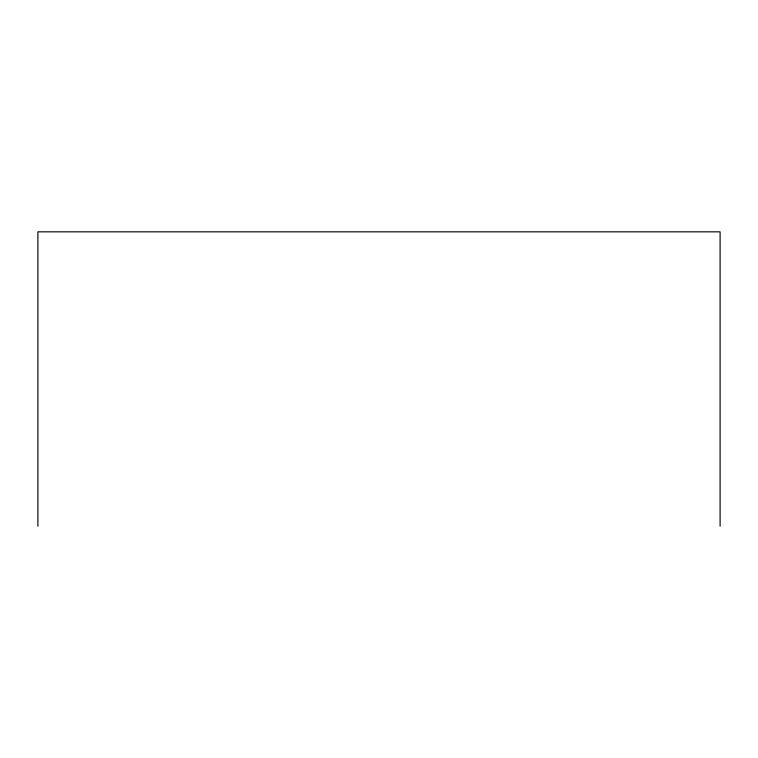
<?xml version="1.0" encoding="UTF-8"?>
<svg xmlns="http://www.w3.org/2000/svg" width="758" height="758" viewBox="0 0 758 758"><rect width="100%" height="100%" fill="white"/><g stroke="black" fill="none" stroke-linecap="round" stroke-linejoin="round"><path stroke-width="1.14" d="M720.1 526.166L720.1 231.834L37.9 231.834L37.9 526.166"/></g></svg>
